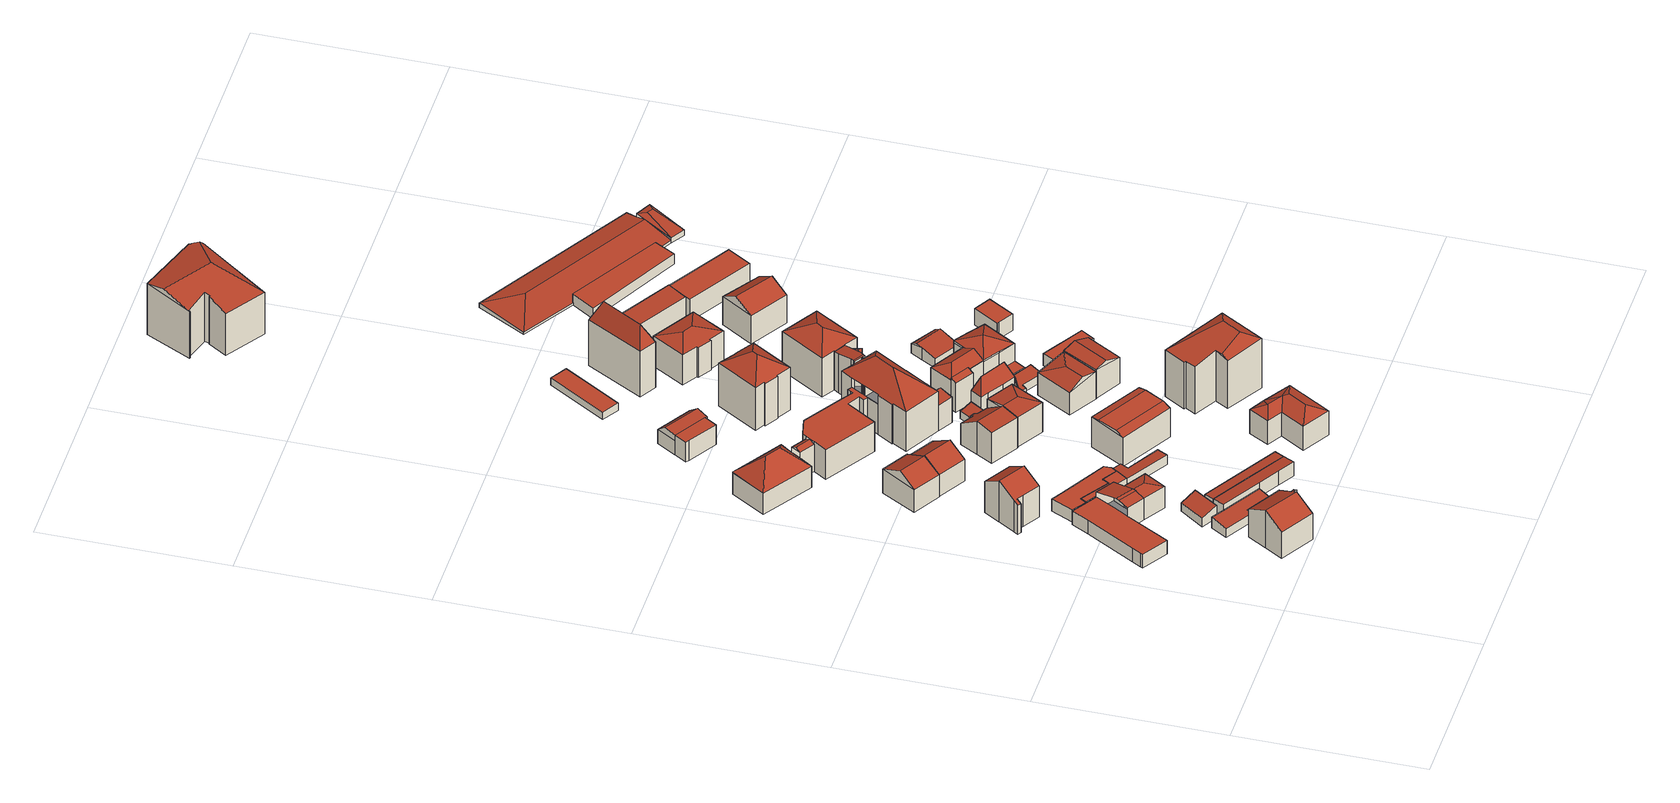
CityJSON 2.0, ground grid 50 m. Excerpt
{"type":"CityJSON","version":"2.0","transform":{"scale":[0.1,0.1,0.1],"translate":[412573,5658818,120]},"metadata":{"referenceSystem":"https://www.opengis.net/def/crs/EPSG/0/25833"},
"CityObjects":{
"building1":{"type":"Building","attributes":{"Dachtyp_tdc":"tdcGableRoof","Gemeindeschluessel":14612000,"Dachneigung":26.39,"QualitaetDacherkennung":61,"Geometrietyp2DReferenz":"3000","measuredHeight":11.55,"function":"31001_9998","roofType":"3100"},"geometry":[{"type":"Solid","lod":"2","boundaries":[[[[0,1,2,3]],[[1,4,5,2]],[[4,6,7,5]],[[6,8,9,7]],[[8,10,11,9]],[[10,12,13,11]],[[12,14,15,13]],[[14,16,17,15]],[[16,18,19,17]],[[18,0,3,19]],[[14,12,10,8]],[[8,6,4,1,0,18,16,14]],[[3,2,5,7,9,11,13,15,17,19]]]],"semantics":{"surfaces":[{"type":"WallSurface"},{"type":"RoofSurface"},{"type":"GroundSurface"}],"values":[[0,0,0,0,0,0,0,0,0,0,1,1,2]]}}]},
"building2":{"type":"Building","attributes":{"Gemeindeschluessel":14612000,"Geometrietyp2DReferenz":"3000","function":"31001_9998","roofType":"9999"},"children":["building2-1","building2-2","building2-3"]},
"building2-1":{"type":"BuildingPart","attributes":{"Dachtyp_tdc":"tdcCutGableRoof","Dachneigung":14.69,"QualitaetDacherkennung":63,"Geometrietyp2DReferenz":"3000","measuredHeight":7.5,"roofType":"9999"},"parents":["building2"],"geometry":[{"type":"MultiSurface","lod":"2","boundaries":[[[20,21,22,23,24]],[[25,26,27,28,29]],[[26,30,31,27]],[[32,21,20,33]],[[34,35,30,26,25,36]],[[33,37,34,36,32]],[[24,23,38,39,28,27,31,40,41]]],"semantics":{"surfaces":[{"type":"WallSurface"},{"type":"RoofSurface"},{"type":"GroundSurface"}],"values":[0,0,0,1,1,1,2]}}]},
"building2-2":{"type":"BuildingPart","attributes":{"Dachtyp_tdc":"tdcHipAndGableRoof","Dachneigung":16.09,"QualitaetDacherkennung":77,"Geometrietyp2DReferenz":"3000","measuredHeight":7.7,"roofType":"5000"},"parents":["building2"],"geometry":[{"type":"MultiSurface","lod":"2","boundaries":[[[30,42,43,31]],[[42,44,45,43]],[[44,20,24,45]],[[44,42,46]],[[42,30,35,47,46]],[[20,44,46,47,37,33]],[[31,43,45,24,41,40]]],"semantics":{"surfaces":[{"type":"WallSurface"},{"type":"RoofSurface"},{"type":"GroundSurface"}],"values":[0,0,0,1,1,1,2]}}]},
"building2-3":{"type":"BuildingPart","attributes":{"Dachtyp_tdc":"tdcPolyFlatRoof","Dachneigung":0,"QualitaetDacherkennung":77,"Geometrietyp2DReferenz":"3000","measuredHeight":4.2,"roofType":"1000"},"parents":["building2"],"geometry":[{"type":"MultiSurface","lod":"2","boundaries":[[[48,49,50,51]],[[49,52,53,50]],[[52,54,55,53]],[[54,56,57,55]],[[56,58,59,57]],[[58,29,28,59]],[[22,60,61,23]],[[60,48,51,61]],[[60,22,62,63,29,58,56,54,52,49,48]],[[51,50,53,55,57,59,28,39,38,23,61]]],"semantics":{"surfaces":[{"type":"WallSurface"},{"type":"RoofSurface"},{"type":"GroundSurface"}],"values":[0,0,0,0,0,0,0,0,1,2]}}]},
"building3":{"type":"Building","attributes":{"Dachtyp_tdc":"tdcPolyFlatRoof","Gemeindeschluessel":14612000,"Dachneigung":9.1,"QualitaetDacherkennung":71,"Geometrietyp2DReferenz":"3000","measuredHeight":3.42,"function":"31001_9998","roofType":"2100"},"geometry":[{"type":"Solid","lod":"2","boundaries":[[[[64,65,66,67]],[[65,68,69,66]],[[68,70,71,69]],[[70,72,73,71]],[[72,74,75,73]],[[74,76,77,75]],[[76,64,67,77]],[[76,74,72,70,68,65,64]],[[67,66,69,71,73,75,77]]]],"semantics":{"surfaces":[{"type":"WallSurface"},{"type":"RoofSurface"},{"type":"GroundSurface"}],"values":[[0,0,0,0,0,0,0,1,2]]}}]},
"building4":{"type":"Building","attributes":{"Dachtyp_tdc":"tdcPolyFlatRoof","Gemeindeschluessel":14612000,"Dachneigung":14.82,"QualitaetDacherkennung":85,"Geometrietyp2DReferenz":"3000","measuredHeight":3.92,"function":"31001_9998","roofType":"2100"},"geometry":[{"type":"Solid","lod":"2","boundaries":[[[[78,79,80,81]],[[79,82,83,80]],[[82,84,85,83]],[[84,78,81,85]],[[84,82,79,78]],[[81,80,83,85]]]],"semantics":{"surfaces":[{"type":"WallSurface"},{"type":"RoofSurface"},{"type":"GroundSurface"}],"values":[[0,0,0,0,1,2]]}}]},
"building5":{"type":"Building","attributes":{"Dachtyp_tdc":"tdcGableRoof","Gemeindeschluessel":14612000,"Dachneigung":30.35,"QualitaetDacherkennung":68,"Geometrietyp2DReferenz":"3000","measuredHeight":12.61,"function":"31001_9998","roofType":"3100"},"geometry":[{"type":"Solid","lod":"2","boundaries":[[[[86,87,88,89]],[[87,90,91,88]],[[90,92,93,91]],[[92,94,95,93]],[[94,96,97,95]],[[96,98,99,97]],[[98,100,101,99]],[[100,102,103,101]],[[102,104,105,103]],[[104,86,89,105]],[[100,98,96,94]],[[94,92,90,87,86,104,102,100]],[[89,88,91,93,95,97,99,101,103,105]]]],"semantics":{"surfaces":[{"type":"WallSurface"},{"type":"RoofSurface"},{"type":"GroundSurface"}],"values":[[0,0,0,0,0,0,0,0,0,0,1,1,2]]}}]},
"building6":{"type":"Building","attributes":{"Dachtyp_tdc":"tdcPolyFlatRoof","Gemeindeschluessel":14612000,"Dachneigung":0,"QualitaetDacherkennung":65,"Geometrietyp2DReferenz":"3000","measuredHeight":3.58,"function":"31001_9998","roofType":"1000"},"geometry":[{"type":"Solid","lod":"2","boundaries":[[[[106,107,108,109]],[[107,110,111,108]],[[110,112,113,111]],[[112,114,115,113]],[[114,116,117,115]],[[116,118,119,117]],[[118,106,109,119]],[[118,116,114,112,110,107,106]],[[109,108,111,113,115,117,119]]]],"semantics":{"surfaces":[{"type":"WallSurface"},{"type":"RoofSurface"},{"type":"GroundSurface"}],"values":[[0,0,0,0,0,0,0,1,2]]}}]},
"building7":{"type":"Building","attributes":{"Dachtyp_tdc":"tdcPolyFlatRoof","Gemeindeschluessel":14612000,"Dachneigung":0,"QualitaetDacherkennung":84,"Geometrietyp2DReferenz":"3000","measuredHeight":3.58,"function":"31001_9998","roofType":"1000"},"geometry":[{"type":"Solid","lod":"2","boundaries":[[[[120,121,122,123]],[[121,124,125,122]],[[124,126,127,125]],[[126,128,129,127]],[[128,130,131,129]],[[130,132,133,131]],[[132,134,135,133]],[[134,136,137,135]],[[136,138,139,137]],[[138,140,141,139]],[[140,120,123,141]],[[140,138,136,134,132,130,128,126,124,121,120]],[[123,122,125,127,129,131,133,135,137,139,141]]]],"semantics":{"surfaces":[{"type":"WallSurface"},{"type":"RoofSurface"},{"type":"GroundSurface"}],"values":[[0,0,0,0,0,0,0,0,0,0,0,1,2]]}}]},
"building8":{"type":"Building","attributes":{"Dachtyp_tdc":"tdcPolyFlatRoof","Gemeindeschluessel":14612000,"Dachneigung":5.44,"QualitaetDacherkennung":74,"Geometrietyp2DReferenz":"3000","measuredHeight":4.39,"function":"31001_9998","roofType":"2100"},"geometry":[{"type":"Solid","lod":"2","boundaries":[[[[142,143,144,145]],[[143,146,147,144]],[[146,148,149,147]],[[148,150,151,149]],[[150,152,153,151]],[[152,154,155,153]],[[154,142,145,155]],[[154,152,150,148,146,143,142]],[[145,144,147,149,151,153,155]]]],"semantics":{"surfaces":[{"type":"WallSurface"},{"type":"RoofSurface"},{"type":"GroundSurface"}],"values":[[0,0,0,0,0,0,0,1,2]]}}]},
"building9":{"type":"Building","attributes":{"Dachtyp_tdc":"tdcGableRoof","Gemeindeschluessel":14612000,"Dachneigung":25.14,"QualitaetDacherkennung":46,"Geometrietyp2DReferenz":"3000","measuredHeight":10.03,"function":"31001_9998","roofType":"3100"},"geometry":[{"type":"Solid","lod":"2","boundaries":[[[[156,157,158,159]],[[157,160,161,158]],[[160,162,163,161]],[[162,156,159,163]],[[160,157,164]],[[156,162,165]],[[157,156,165,164]],[[162,160,164,165]],[[159,158,161,163]]]],"semantics":{"surfaces":[{"type":"WallSurface"},{"type":"RoofSurface"},{"type":"GroundSurface"}],"values":[[0,0,0,0,0,0,1,1,2]]}}]},
"building10":{"type":"Building","attributes":{"Dachtyp_tdc":"tdcPolyFlatRoof","Gemeindeschluessel":14612000,"Dachneigung":4.38,"QualitaetDacherkennung":76,"Geometrietyp2DReferenz":"3000","measuredHeight":3.5,"function":"31001_9998","roofType":"2100"},"geometry":[{"type":"Solid","lod":"2","boundaries":[[[[148,146,166,167]],[[146,168,169,166]],[[168,170,171,169]],[[170,172,173,171]],[[172,150,174,173]],[[150,148,167,174]],[[150,172,170,168,146,148]],[[167,166,169,171,173,174]]]],"semantics":{"surfaces":[{"type":"WallSurface"},{"type":"RoofSurface"},{"type":"GroundSurface"}],"values":[[0,0,0,0,0,0,1,2]]}}]},
"building11":{"type":"Building","attributes":{"Dachtyp_tdc":"tdcGableRoof","Gemeindeschluessel":14612000,"Dachneigung":32.09,"QualitaetDacherkennung":65,"Geometrietyp2DReferenz":"3000","measuredHeight":9.92,"function":"31001_9998","roofType":"3100"},"geometry":[{"type":"Solid","lod":"2","boundaries":[[[[175,160,176,177]],[[160,178,179,176]],[[178,180,181,179]],[[180,175,177,181]],[[178,160,182]],[[175,180,183]],[[160,175,183,182]],[[180,178,182,183]],[[177,176,179,181]]]],"semantics":{"surfaces":[{"type":"WallSurface"},{"type":"RoofSurface"},{"type":"GroundSurface"}],"values":[[0,0,0,0,0,0,1,1,2]]}}]},
"building12":{"type":"Building","attributes":{"Dachtyp_tdc":"tdcPolyFlatRoof","Gemeindeschluessel":14612000,"Dachneigung":4.27,"QualitaetDacherkennung":77,"Geometrietyp2DReferenz":"3000","measuredHeight":2.97,"function":"31001_9998","roofType":"2100"},"geometry":[{"type":"Solid","lod":"2","boundaries":[[[[184,185,186,187]],[[185,188,189,186]],[[188,190,191,189]],[[190,192,193,191]],[[190,188,185,184,194,195,192]],[[193,196,197,187,186,189,191]],[[192,195,196,193]],[[195,194,197,196]],[[194,184,187,197]]]],"semantics":{"surfaces":[{"type":"WallSurface"},{"type":"RoofSurface"},{"type":"GroundSurface"}],"values":[[0,0,0,0,1,2,0,0,0]]}}]},
"building13":{"type":"Building","attributes":{"Dachtyp_tdc":"tdcGableRoof","Gemeindeschluessel":14612000,"Dachneigung":33.34,"QualitaetDacherkennung":63,"Geometrietyp2DReferenz":"3000","measuredHeight":10.2,"function":"31001_9998","roofType":"3100"},"geometry":[{"type":"Solid","lod":"2","boundaries":[[[[198,199,200,201]],[[199,202,203,200]],[[202,204,205,203]],[[204,206,207,205]],[[206,208,209,207]],[[208,210,211,209]],[[210,212,213,211]],[[212,214,215,213]],[[214,216,217,215]],[[216,198,201,217]],[[212,210,208,206]],[[206,204,202,199,198,216,214,212]],[[201,200,203,205,207,209,211,213,215,217]]]],"semantics":{"surfaces":[{"type":"WallSurface"},{"type":"RoofSurface"},{"type":"GroundSurface"}],"values":[[0,0,0,0,0,0,0,0,0,0,1,1,2]]}}]},
"building14":{"type":"Building","attributes":{"Dachtyp_tdc":"tdcCutGableRoof","Gemeindeschluessel":14612000,"Dachneigung":0.42,"QualitaetDacherkennung":47,"Geometrietyp2DReferenz":"3000","measuredHeight":9.81,"function":"31001_9998","roofType":"9999"},"geometry":[{"type":"Solid","lod":"2","boundaries":[[[[218,219,220,221]],[[219,222,223,220]],[[222,224,225,223]],[[218,224,226,227]],[[219,218,227,228]],[[222,219,228,229]],[[224,222,229,226]],[[228,227,226,229]],[[225,221,220,223]],[[224,218,221,225]]]],"semantics":{"surfaces":[{"type":"WallSurface"},{"type":"RoofSurface"},{"type":"GroundSurface"}],"values":[[0,0,0,1,0,1,0,1,2,0]]}}]},
"building15":{"type":"Building","attributes":{"Gemeindeschluessel":14612000,"Geometrietyp2DReferenz":"3000","function":"31001_9998","roofType":"9999"},"children":["building15-1","building15-2","building15-3","building15-4","building15-5","building15-6","building15-7","building15-8"]},
"building15-1":{"type":"BuildingPart","attributes":{"Dachtyp_tdc":"tdcFreeFormRoof","Dachneigung":24.72,"QualitaetDacherkennung":38,"Geometrietyp2DReferenz":"3000","measuredHeight":9.05,"roofType":"5000"},"parents":["building15"],"geometry":[{"type":"MultiSurface","lod":"2","boundaries":[[[230,231,232,233,234]],[[235,236,237,238,239]],[[240,236,235,241]],[[231,230,240,241]],[[231,241,235]],[[233,238,237,234]]],"semantics":{"surfaces":[{"type":"WallSurface"},{"type":"RoofSurface"},{"type":"GroundSurface"}],"values":[0,0,1,1,0,2]}}]},
"building15-2":{"type":"BuildingPart","attributes":{"Dachtyp_tdc":"tdcHipRoof","Dachneigung":44.74,"QualitaetDacherkennung":68,"Geometrietyp2DReferenz":"3000","measuredHeight":11.86,"roofType":"3200"},"parents":["building15"],"geometry":[{"type":"MultiSurface","lod":"2","boundaries":[[[242,243,244,245]],[[243,246,247,244]],[[246,239,238,247]],[[232,248,249,233]],[[248,242,245,249]],[[250,242,251]],[[248,232,252,253,254]],[[242,248,254,251]],[[253,250,251,254]],[[243,250,253,246]],[[246,253,252,239]],[[239,252,232]],[[242,250,243]],[[245,244,247,238,233,249]]],"semantics":{"surfaces":[{"type":"WallSurface"},{"type":"RoofSurface"},{"type":"GroundSurface"}],"values":[0,0,0,0,0,1,1,1,1,0,0,0,0,2]}}]},
"building15-3":{"type":"BuildingPart","attributes":{"Dachtyp_tdc":"tdcFreeFormRoof","Dachneigung":26.35,"QualitaetDacherkennung":30,"Geometrietyp2DReferenz":"3000","measuredHeight":12.22,"roofType":"5000"},"parents":["building15"],"geometry":[{"type":"MultiSurface","lod":"2","boundaries":[[[255,256,257,258]],[[256,259,260,257]],[[259,256,261]],[[256,255,262,255,261]],[[255,259,261]],[[257,260,258,263,258]]],"semantics":{"surfaces":[{"type":"WallSurface"},{"type":"RoofSurface"},{"type":"GroundSurface"}],"values":[0,0,1,1,1,2]}}]},
"building15-4":{"type":"BuildingPart","attributes":{"Dachtyp_tdc":"tdcHipRoof","Dachneigung":40.41,"QualitaetDacherkennung":41,"Geometrietyp2DReferenz":"3000","measuredHeight":17.09,"roofType":"3200"},"parents":["building15"],"geometry":[{"type":"MultiSurface","lod":"2","boundaries":[[[264,265,266,267,268]],[[265,269,270,266]],[[271,272,273,274]],[[272,275,276,273]],[[275,277,278,276]],[[277,279,280,278]],[[279,281,282,283,280]],[[284,285,286,287,288]],[[285,289,290,286]],[[289,291,292,290]],[[291,293,294,295,292]],[[285,284,296]],[[275,272,271,269,265,297]],[[284,281,279,277,275,297,296]],[[265,264,298,299,293,291,289,285,296,297]],[[295,300,301,267,266,270,274,273,276,278,280,283,287,286,290,292]]],"semantics":{"surfaces":[{"type":"WallSurface"},{"type":"RoofSurface"},{"type":"GroundSurface"}],"values":[0,0,0,0,0,0,0,0,0,0,0,1,1,1,1,2]}}]},
"building15-5":{"type":"BuildingPart","attributes":{"Dachtyp_tdc":"tdcGableRoof","Dachneigung":10.96,"QualitaetDacherkennung":9,"Geometrietyp2DReferenz":"3000","measuredHeight":13.14,"roofType":"3100"},"parents":["building15"],"geometry":[{"type":"MultiSurface","lod":"2","boundaries":[[[302,303,304,305]],[[303,306,307,304]],[[306,308,309,307]],[[310,262,263]],[[311,260,259]],[[311,312,313,260]],[[312,314,271,274,313]],[[315,302,305,270,269]],[[312,311,310,308,306,303,302]],[[302,315,314,312]],[[305,304,307,309,263,258,260,313,274,270]]],"semantics":{"surfaces":[{"type":"WallSurface"},{"type":"RoofSurface"},{"type":"GroundSurface"}],"values":[0,0,0,0,0,0,0,0,1,1,2]}}]},
"building15-6":{"type":"BuildingPart","attributes":{"Dachtyp_tdc":"tdcPolyFlatRoof","Dachneigung":0,"QualitaetDacherkennung":50,"Geometrietyp2DReferenz":"3000","measuredHeight":9.19,"roofType":"1000"},"parents":["building15"],"geometry":[{"type":"MultiSurface","lod":"2","boundaries":[[[316,317,318,319]],[[317,320,321,318]],[[320,322,234,321]],[[322,230,234]],[[323,237,236]],[[323,324,325,237]],[[324,326,327,325]],[[326,328,329,327]],[[328,330,331,329]],[[330,332,333,331]],[[332,334,335,333]],[[334,336,337,335]],[[336,268,267,337]],[[294,338,339,295]],[[338,340,341,339]],[[340,342,343,341]],[[342,316,319,343]],[[342,340,338,294,344,345,268,336,334,332,330,328,326,324,323,322,320,317,316]],[[319,318,321,234,237,325,327,329,331,333,335,337,267,301,300,295,339,341,343]]],"semantics":{"surfaces":[{"type":"WallSurface"},{"type":"RoofSurface"},{"type":"GroundSurface"}],"values":[0,0,0,0,0,0,0,0,0,0,0,0,0,0,0,0,0,1,2]}}]},
"building15-7":{"type":"BuildingPart","attributes":{"Dachtyp_tdc":"tdcHipRoof","Dachneigung":27.37,"QualitaetDacherkennung":69,"Geometrietyp2DReferenz":"3000","measuredHeight":15.01,"roofType":"3200"},"parents":["building15"],"geometry":[{"type":"MultiSurface","lod":"2","boundaries":[[[346,347,348,349]],[[347,350,263,348]],[[350,310,263]],[[351,352,353,309,308]],[[352,354,355,353]],[[354,356,357,355]],[[356,346,349,357]],[[346,356,358]],[[354,352,351,350,347,359]],[[356,354,359,358]],[[347,346,358,359]],[[349,348,263,309,353,355,357]]],"semantics":{"surfaces":[{"type":"WallSurface"},{"type":"RoofSurface"},{"type":"GroundSurface"}],"values":[0,0,0,0,0,0,0,1,1,1,1,2]}}]},
"building15-8":{"type":"BuildingPart","attributes":{"Dachtyp_tdc":"tdcGableRoof","Dachneigung":10.25,"QualitaetDacherkennung":29,"Geometrietyp2DReferenz":"3000","measuredHeight":8.48,"roofType":"3100"},"parents":["building15"],"geometry":[{"type":"MultiSurface","lod":"2","boundaries":[[[282,360,361,283]],[[360,362,363,361]],[[362,288,287,363]],[[362,360,364]],[[360,282,365,364]],[[288,362,364,365]],[[283,361,363,287]]],"semantics":{"surfaces":[{"type":"WallSurface"},{"type":"RoofSurface"},{"type":"GroundSurface"}],"values":[0,0,0,0,1,1,2]}}]},
"building16":{"type":"Building","attributes":{"Gemeindeschluessel":14612000,"Geometrietyp2DReferenz":"3000","function":"31001_9998","roofType":"9999"},"children":["building16-1","building16-2"]},
"building16-1":{"type":"BuildingPart","attributes":{"Dachtyp_tdc":"tdcPolyFlatRoof","Dachneigung":0,"QualitaetDacherkennung":69,"Geometrietyp2DReferenz":"3000","measuredHeight":6.1,"roofType":"1000"},"parents":["building16"],"geometry":[{"type":"MultiSurface","lod":"2","boundaries":[[[366,367,368,369,370,371]],[[367,372,373,368]],[[372,374,375,373]],[[374,376,377,378,379,375]],[[374,372,367,366,376]],[[379,369,368,373,375]]],"semantics":{"surfaces":[{"type":"WallSurface"},{"type":"RoofSurface"},{"type":"GroundSurface"}],"values":[0,0,0,0,1,2]}}]},
"building16-2":{"type":"BuildingPart","attributes":{"Dachtyp_tdc":"tdcGableRoof","Dachneigung":40.52,"QualitaetDacherkennung":64,"Geometrietyp2DReferenz":"3000","measuredHeight":6.69,"roofType":"3100"},"parents":["building16"],"geometry":[{"type":"MultiSurface","lod":"2","boundaries":[[[380,381,382,383]],[[381,370,369,382]],[[378,384,385,379]],[[384,380,383,385]],[[384,386,387,380]],[[371,388,387,386,377]],[[378,377,386,384]],[[381,388,371,370]],[[380,387,388,381]],[[383,382,369,379,385]]],"semantics":{"surfaces":[{"type":"WallSurface"},{"type":"RoofSurface"},{"type":"GroundSurface"}],"values":[0,0,0,0,1,1,0,0,0,2]}}]},
"building17":{"type":"Building","attributes":{"Dachtyp_tdc":"tdcFreeFormRoof","Gemeindeschluessel":14612000,"Dachneigung":26.94,"QualitaetDacherkennung":34,"Geometrietyp2DReferenz":"3000","measuredHeight":9.62,"function":"31001_9998","roofType":"5000"},"geometry":[{"type":"Solid","lod":"2","boundaries":[[[[389,390,391,392]],[[390,393,394,391]],[[393,395,396,394]],[[395,397,398,396]],[[397,399,400,398]],[[399,401,402,400]],[[401,389,392,402]],[[401,403,404]],[[399,403,401]],[[399,405,403]],[[405,399,397]],[[405,397,395]],[[403,405,395,393]],[[406,404,403,393,390]],[[406,390,389]],[[404,406,389,401]],[[392,391,394,396,398,400,402]]]],"semantics":{"surfaces":[{"type":"WallSurface"},{"type":"RoofSurface"},{"type":"GroundSurface"}],"values":[[0,0,0,0,0,0,0,1,1,1,1,1,1,1,1,1,2]]}}]},
"building18":{"type":"Building","attributes":{"Dachtyp_tdc":"tdcHipAndGableRoof","Gemeindeschluessel":14612000,"Dachneigung":10.41,"QualitaetDacherkennung":66,"Geometrietyp2DReferenz":"3000","measuredHeight":10.04,"function":"31001_9998","roofType":"5000"},"geometry":[{"type":"Solid","lod":"2","boundaries":[[[[407,408,409,410]],[[408,411,412,409]],[[411,208,413,412]],[[208,407,410,413]],[[411,408,414]],[[407,208,415]],[[408,407,415,414]],[[208,411,414,415]],[[410,409,412,413]]]],"semantics":{"surfaces":[{"type":"WallSurface"},{"type":"RoofSurface"},{"type":"GroundSurface"}],"values":[[0,0,0,0,1,0,1,1,2]]}}]},
"building19":{"type":"Building","attributes":{"Dachtyp_tdc":"tdcPolyFlatRoof","Gemeindeschluessel":14612000,"Dachneigung":13.96,"QualitaetDacherkennung":54,"Geometrietyp2DReferenz":"3000","measuredHeight":3.16,"function":"31001_9998","roofType":"2100"},"geometry":[{"type":"Solid","lod":"2","boundaries":[[[[416,417,418,419]],[[417,420,421,418]],[[420,422,423,421]],[[422,424,425,423]],[[424,426,427,425]],[[426,428,429,427]],[[428,416,419,429]],[[428,426,424,422,420,417,416]],[[419,418,421,423,425,427,429]]]],"semantics":{"surfaces":[{"type":"WallSurface"},{"type":"RoofSurface"},{"type":"GroundSurface"}],"values":[[0,0,0,0,0,0,0,1,2]]}}]},
"building20":{"type":"Building","attributes":{"Dachtyp_tdc":"tdcFreeFormRoof","Gemeindeschluessel":14612000,"Dachneigung":67.82,"QualitaetDacherkennung":4,"Geometrietyp2DReferenz":"3000","measuredHeight":10.79,"function":"31001_9998","roofType":"5000"},"geometry":[{"type":"Solid","lod":"2","boundaries":[[[[430,431,432,433]],[[431,434,435,432]],[[434,436,437,435]],[[436,438,439,437]],[[438,440,441,439]],[[440,442,443,441]],[[442,444,445,443]],[[444,446,447,445]],[[446,448,449,447]],[[448,430,433,449]],[[444,442,450]],[[442,440,438,451,450]],[[438,436,451]],[[436,434,431,430,448,446,444,450,451]],[[433,432,435,437,439,441,443,445,447,449]]]],"semantics":{"surfaces":[{"type":"WallSurface"},{"type":"RoofSurface"},{"type":"GroundSurface"}],"values":[[0,0,0,0,0,0,0,0,0,0,1,1,1,1,2]]}}]},
"building21":{"type":"Building","attributes":{"Dachtyp_tdc":"tdcHipRoof","Gemeindeschluessel":14612000,"Dachneigung":34.35,"QualitaetDacherkennung":46,"Geometrietyp2DReferenz":"3000","measuredHeight":16.98,"function":"31001_9998","roofType":"3200"},"geometry":[{"type":"Solid","lod":"2","boundaries":[[[[452,453,454,455]],[[453,456,457,454]],[[456,458,459,457]],[[458,460,461,459]],[[460,462,463,461]],[[462,464,465,463]],[[464,466,467,465]],[[466,468,469,467]],[[468,470,471,469]],[[470,472,473,471]],[[472,452,455,473]],[[458,456,453,452,472,474]],[[470,468,466,464,462,460,475]],[[472,470,475,474]],[[460,458,474,475]],[[455,454,457,459,461,463,465,467,469,471,473]]]],"semantics":{"surfaces":[{"type":"WallSurface"},{"type":"RoofSurface"},{"type":"GroundSurface"}],"values":[[0,0,0,0,0,0,0,0,0,0,0,1,1,1,1,2]]}}]},
"building22":{"type":"Building","attributes":{"Dachtyp_tdc":"tdcPolyFlatRoof","Gemeindeschluessel":14612000,"Dachneigung":7.02,"QualitaetDacherkennung":60,"Geometrietyp2DReferenz":"3000","measuredHeight":2.45,"function":"31001_9998","roofType":"2100"},"geometry":[{"type":"Solid","lod":"2","boundaries":[[[[476,477,478,479]],[[477,480,481,478]],[[480,482,483,481]],[[482,484,485,483]],[[484,476,479,485]],[[484,482,480,477,476]],[[479,478,481,483,485]]]],"semantics":{"surfaces":[{"type":"WallSurface"},{"type":"RoofSurface"},{"type":"GroundSurface"}],"values":[[0,0,0,0,0,1,2]]}}]},
"building23":{"type":"Building","attributes":{"Dachtyp_tdc":"tdcHipAndGableRoof","Gemeindeschluessel":14612000,"Dachneigung":29.93,"QualitaetDacherkennung":40,"Geometrietyp2DReferenz":"3000","measuredHeight":9.47,"function":"31001_9998","roofType":"5000"},"geometry":[{"type":"Solid","lod":"2","boundaries":[[[[486,487,488,489]],[[487,490,491,488]],[[490,492,493,491]],[[492,486,489,493]],[[490,487,494]],[[486,492,495]],[[487,486,495,494]],[[492,490,494,495]],[[489,488,491,493]]]],"semantics":{"surfaces":[{"type":"WallSurface"},{"type":"RoofSurface"},{"type":"GroundSurface"}],"values":[[0,0,0,0,1,0,1,1,2]]}}]},
"building24":{"type":"Building","attributes":{"Dachtyp_tdc":"tdcFreeFormRoof","Gemeindeschluessel":14612000,"Dachneigung":10.01,"QualitaetDacherkennung":28,"Geometrietyp2DReferenz":"3000","measuredHeight":17.14,"function":"31001_9998","roofType":"5000"},"geometry":[{"type":"Solid","lod":"2","boundaries":[[[[496,497,498,499]],[[497,500,501,498]],[[500,502,503,501]],[[502,504,505,503]],[[504,506,507,505]],[[506,508,509,507]],[[508,510,511,509]],[[510,496,499,511]],[[496,512,513,497]],[[510,514,515]],[[496,510,515,512]],[[500,513,512,515,514,508,506,504,502]],[[500,497,513]],[[510,508,514]],[[499,498,501,503,505,507,509,511]]]],"semantics":{"surfaces":[{"type":"WallSurface"},{"type":"RoofSurface"},{"type":"GroundSurface"}],"values":[[0,0,0,0,0,0,0,0,1,1,1,1,0,0,2]]}}]},
"building25":{"type":"Building","attributes":{"Dachtyp_tdc":"tdcPolyFlatRoof","Gemeindeschluessel":14612000,"Dachneigung":0,"QualitaetDacherkennung":71,"Geometrietyp2DReferenz":"3000","measuredHeight":2.23,"function":"31001_2463","roofType":"1000"},"geometry":[{"type":"Solid","lod":"2","boundaries":[[[[516,517,518,519]],[[517,520,521,518]],[[520,522,523,521]],[[522,516,519,523]],[[522,520,517,516]],[[519,518,521,523]]]],"semantics":{"surfaces":[{"type":"WallSurface"},{"type":"RoofSurface"},{"type":"GroundSurface"}],"values":[[0,0,0,0,1,2]]}}]},
"building26":{"type":"Building","attributes":{"Dachtyp_tdc":"tdcPolyFlatRoof","Gemeindeschluessel":14612000,"Dachneigung":8.72,"QualitaetDacherkennung":70,"Geometrietyp2DReferenz":"3000","measuredHeight":3.09,"function":"31001_9998","roofType":"2100"},"geometry":[{"type":"Solid","lod":"2","boundaries":[[[[524,525,526,527]],[[525,528,529,526]],[[528,530,531,529]],[[530,532,533,531]],[[532,534,535,533]],[[534,536,537,535]],[[536,538,539,537]],[[538,540,541,539]],[[540,524,527,541]],[[540,538,536,534,532,530,528,525,524]],[[527,526,529,531,533,535,537,539,541]]]],"semantics":{"surfaces":[{"type":"WallSurface"},{"type":"RoofSurface"},{"type":"GroundSurface"}],"values":[[0,0,0,0,0,0,0,0,0,1,2]]}}]},
"building27":{"type":"Building","attributes":{"Dachtyp_tdc":"tdcGableRoof","Gemeindeschluessel":14612000,"Dachneigung":19.16,"QualitaetDacherkennung":63,"Geometrietyp2DReferenz":"3000","measuredHeight":9.75,"function":"31001_9998","roofType":"3100"},"geometry":[{"type":"Solid","lod":"2","boundaries":[[[[542,543,544,545]],[[543,546,547,544]],[[546,548,549,547]],[[548,542,545,549]],[[546,543,550]],[[542,548,551]],[[543,542,551,550]],[[548,546,550,551]],[[545,544,547,549]]]],"semantics":{"surfaces":[{"type":"WallSurface"},{"type":"RoofSurface"},{"type":"GroundSurface"}],"values":[[0,0,0,0,0,0,1,1,2]]}}]},
"building28":{"type":"Building","attributes":{"Gemeindeschluessel":14612000,"Geometrietyp2DReferenz":"3000","function":"31001_9998","roofType":"9999"},"children":["building28-1","building28-2","building28-3"]},
"building28-1":{"type":"BuildingPart","attributes":{"Dachtyp_tdc":"tdcPolyFlatRoof","Dachneigung":25.34,"QualitaetDacherkennung":23,"Geometrietyp2DReferenz":"3000","measuredHeight":9.73,"roofType":"2100"},"parents":["building28"],"geometry":[{"type":"MultiSurface","lod":"2","boundaries":[[[552,553,554,555,556,557]],[[553,558,559,554]],[[558,560,561,562,563,559]],[[560,558,553,552]],[[555,554,559,563]]],"semantics":{"surfaces":[{"type":"WallSurface"},{"type":"RoofSurface"},{"type":"GroundSurface"}],"values":[0,0,0,1,2]}}]},
"building28-2":{"type":"BuildingPart","attributes":{"Dachtyp_tdc":"tdcTentRoof","Dachneigung":25.67,"QualitaetDacherkennung":54,"Geometrietyp2DReferenz":"3000","measuredHeight":11.32,"roofType":"3500"},"parents":["building28"],"geometry":[{"type":"MultiSurface","lod":"2","boundaries":[[[564,565,566,567]],[[565,568,569,566]],[[570,571,572,573]],[[571,574,575,572]],[[574,576,577,575]],[[576,578,579,577]],[[578,564,567,579]],[[564,578,580]],[[581,582,564,580]],[[583,584,585,581,580,586]],[[587,588,586,580,578]],[[574,588,587,576]],[[576,587,578]],[[570,589,583,586,571]],[[571,586,588,574]],[[565,582,581,590,591,568]],[[564,582,565]],[[567,566,569,573,572,575,577,579]]],"semantics":{"surfaces":[{"type":"WallSurface"},{"type":"RoofSurface"},{"type":"GroundSurface"}],"values":[0,0,0,0,0,0,0,1,1,1,1,0,0,0,0,0,0,2]}}]},
"building28-3":{"type":"BuildingPart","attributes":{"Dachtyp_tdc":"tdcHipAndGableRoof","Dachneigung":25.37,"QualitaetDacherkennung":63,"Geometrietyp2DReferenz":"3000","measuredHeight":10.67,"roofType":"5000"},"parents":["building28"],"geometry":[{"type":"MultiSurface","lod":"2","boundaries":[[[562,592,593,563]],[[592,589,570,573,593]],[[591,556,555,569,568]],[[592,561,594]],[[557,590,585,595,594,561]],[[589,592,594,595,584]],[[591,590,557,556]],[[562,561,592]],[[563,593,573,569,555]]],"semantics":{"surfaces":[{"type":"WallSurface"},{"type":"RoofSurface"},{"type":"GroundSurface"}],"values":[0,0,0,1,1,1,0,0,2]}}]},
"building29":{"type":"Building","attributes":{"Dachtyp_tdc":"tdcPolyFlatRoof","Gemeindeschluessel":14612000,"Dachneigung":0,"QualitaetDacherkennung":54,"Geometrietyp2DReferenz":"3000","measuredHeight":2.86,"function":"31001_9998","roofType":"1000"},"geometry":[{"type":"Solid","lod":"2","boundaries":[[[[596,597,598,599]],[[597,600,601,598]],[[600,602,603,601]],[[602,604,605,603]],[[604,596,599,605]],[[604,602,600,597,596]],[[599,598,601,603,605]]]],"semantics":{"surfaces":[{"type":"WallSurface"},{"type":"RoofSurface"},{"type":"GroundSurface"}],"values":[[0,0,0,0,0,1,2]]}}]},
"building30":{"type":"Building","attributes":{"Dachtyp_tdc":"tdcFreeFormRoof","Gemeindeschluessel":14612000,"Dachneigung":65.32,"QualitaetDacherkennung":3,"Geometrietyp2DReferenz":"3000","measuredHeight":19.78,"function":"31001_2463","roofType":"5000"},"geometry":[{"type":"Solid","lod":"2","boundaries":[[[[606,607,608,609]],[[607,610,611,608]],[[610,612,613,611]],[[612,606,609,613]],[[614,615,612,610]],[[614,610,607]],[[615,614,607,606]],[[615,606,612]],[[609,608,611,613]]]],"semantics":{"surfaces":[{"type":"WallSurface"},{"type":"RoofSurface"},{"type":"GroundSurface"}],"values":[[0,0,0,0,1,1,1,1,2]]}}]},
"building31":{"type":"Building","attributes":{"Dachtyp_tdc":"tdcPolyFlatRoof","Gemeindeschluessel":14612000,"Dachneigung":12.13,"QualitaetDacherkennung":32,"Geometrietyp2DReferenz":"3000","measuredHeight":2.75,"function":"31001_9998","roofType":"2100"},"geometry":[{"type":"Solid","lod":"2","boundaries":[[[[616,617,618,619]],[[617,620,621,618]],[[620,622,623,621]],[[622,624,625,623]],[[624,626,627,625]],[[626,616,619,627]],[[626,624,622,620,617,616]],[[619,618,621,623,625,627]]]],"semantics":{"surfaces":[{"type":"WallSurface"},{"type":"RoofSurface"},{"type":"GroundSurface"}],"values":[[0,0,0,0,0,0,1,2]]}}]},
"building32":{"type":"Building","attributes":{"Dachtyp_tdc":"tdcPolyFlatRoof","Gemeindeschluessel":14612000,"Dachneigung":0,"QualitaetDacherkennung":77,"Geometrietyp2DReferenz":"3000","measuredHeight":3.67,"function":"31001_9998","roofType":"1000"},"geometry":[{"type":"Solid","lod":"2","boundaries":[[[[628,629,630,631]],[[629,632,633,630]],[[632,634,635,633]],[[634,636,637,635]],[[636,628,631,637]],[[636,634,632,629,628]],[[631,630,633,635,637]]]],"semantics":{"surfaces":[{"type":"WallSurface"},{"type":"RoofSurface"},{"type":"GroundSurface"}],"values":[[0,0,0,0,0,1,2]]}}]},
"building33":{"type":"Building","attributes":{"Dachtyp_tdc":"tdcHipRoof","Gemeindeschluessel":14612000,"Dachneigung":15.81,"QualitaetDacherkennung":63,"Geometrietyp2DReferenz":"3000","measuredHeight":10.78,"function":"31001_9998","roofType":"3200"},"geometry":[{"type":"Solid","lod":"2","boundaries":[[[[638,639,640,641]],[[639,642,643,640]],[[642,644,645,643]],[[644,646,647,645]],[[646,648,649,647]],[[648,650,651,649]],[[650,652,653,651]],[[652,638,641,653]],[[648,646,654]],[[644,642,655]],[[646,644,655,654]],[[642,639,638,652,650,648,654,655]],[[641,640,643,645,647,649,651,653]]]],"semantics":{"surfaces":[{"type":"WallSurface"},{"type":"RoofSurface"},{"type":"GroundSurface"}],"values":[[0,0,0,0,0,0,0,0,1,1,1,1,2]]}}]},
"building34":{"type":"Building","attributes":{"Dachtyp_tdc":"tdcFreeFormRoof","Gemeindeschluessel":14612000,"Dachneigung":10.76,"QualitaetDacherkennung":52,"Geometrietyp2DReferenz":"3000","measuredHeight":4.08,"function":"31001_9998","roofType":"5000"},"geometry":[{"type":"Solid","lod":"2","boundaries":[[[[656,657,658,659]],[[657,660,661,658]],[[660,662,663,661]],[[662,664,665,663]],[[664,666,667,665]],[[666,656,659,667]],[[668,664,662,669]],[[656,666,668,669,660,657]],[[662,660,669]],[[666,664,668]],[[659,658,661,663,665,667]]]],"semantics":{"surfaces":[{"type":"WallSurface"},{"type":"RoofSurface"},{"type":"GroundSurface"}],"values":[[0,0,0,0,0,0,1,1,0,0,2]]}}]},
"building35":{"type":"Building","attributes":{"Dachtyp_tdc":"tdcPolyFlatRoof","Gemeindeschluessel":14612000,"Dachneigung":0,"QualitaetDacherkennung":76,"Geometrietyp2DReferenz":"3000","measuredHeight":5.03,"function":"31001_9998","roofType":"1000"},"geometry":[{"type":"Solid","lod":"2","boundaries":[[[[670,671,672,673]],[[671,674,675,672]],[[674,676,677,675]],[[676,678,679,677]],[[678,680,681,679]],[[680,670,673,681]],[[680,678,676,674,671,670]],[[673,672,675,677,679,681]]]],"semantics":{"surfaces":[{"type":"WallSurface"},{"type":"RoofSurface"},{"type":"GroundSurface"}],"values":[[0,0,0,0,0,0,1,2]]}}]},
"building36":{"type":"Building","attributes":{"Dachtyp_tdc":"tdcPolyFlatRoof","Gemeindeschluessel":14612000,"Dachneigung":4.32,"QualitaetDacherkennung":83,"Geometrietyp2DReferenz":"3000","measuredHeight":7.27,"function":"31001_9998","roofType":"2100"},"geometry":[{"type":"Solid","lod":"2","boundaries":[[[[682,683,684,685]],[[683,686,687,684]],[[686,688,689,687]],[[688,682,685,689]],[[688,686,683,682]],[[685,684,687,689]]]],"semantics":{"surfaces":[{"type":"WallSurface"},{"type":"RoofSurface"},{"type":"GroundSurface"}],"values":[[0,0,0,0,1,2]]}}]},
"building37":{"type":"Building","attributes":{"Dachtyp_tdc":"tdcFreeFormRoof","Gemeindeschluessel":14612000,"Dachneigung":17.66,"QualitaetDacherkennung":20,"Geometrietyp2DReferenz":"3000","measuredHeight":16.97,"function":"31001_9998","roofType":"5000"},"geometry":[{"type":"Solid","lod":"2","boundaries":[[[[690,691,692,693]],[[691,694,695,692]],[[694,696,697,695]],[[696,698,699,697]],[[698,700,701,699]],[[700,702,703,701]],[[702,704,705,703]],[[704,706,707,705]],[[706,708,709,707]],[[708,710,711,709]],[[710,690,693,711]],[[690,712,713,691]],[[713,712,710,708,714]],[[691,713,714,706,704,702,700,698,696,694]],[[708,706,714]],[[690,710,712]],[[693,692,695,697,699,701,703,705,707,709,711]]]],"semantics":{"surfaces":[{"type":"WallSurface"},{"type":"RoofSurface"},{"type":"GroundSurface"}],"values":[[0,0,0,0,0,0,0,0,0,0,0,1,1,1,0,0,2]]}}]},
"building38":{"type":"Building","attributes":{"Dachtyp_tdc":"tdcGableRoof","Gemeindeschluessel":14612000,"Dachneigung":27.73,"QualitaetDacherkennung":42,"Geometrietyp2DReferenz":"3000","measuredHeight":11.47,"function":"31001_9998","roofType":"3100"},"geometry":[{"type":"Solid","lod":"2","boundaries":[[[[715,716,717,718]],[[716,719,720,717]],[[719,721,722,720]],[[721,715,718,722]],[[719,716,723]],[[715,721,724]],[[716,715,724,723]],[[721,719,723,724]],[[718,717,720,722]]]],"semantics":{"surfaces":[{"type":"WallSurface"},{"type":"RoofSurface"},{"type":"GroundSurface"}],"values":[[0,0,0,0,0,0,1,1,2]]}}]},
"building39":{"type":"Building","attributes":{"Dachtyp_tdc":"tdcPolyFlatRoof","Gemeindeschluessel":14612000,"Dachneigung":0,"QualitaetDacherkennung":78,"Geometrietyp2DReferenz":"3000","measuredHeight":6.85,"function":"31001_9998","roofType":"1000"},"geometry":[{"type":"Solid","lod":"2","boundaries":[[[[725,726,727,728]],[[726,729,730,727]],[[729,731,732,730]],[[731,733,734,732]],[[733,725,728,734]],[[733,731,729,726,725]],[[728,727,730,732,734]]]],"semantics":{"surfaces":[{"type":"WallSurface"},{"type":"RoofSurface"},{"type":"GroundSurface"}],"values":[[0,0,0,0,0,1,2]]}}]},
"building40":{"type":"Building","attributes":{"Gemeindeschluessel":14612000,"Geometrietyp2DReferenz":"3000","function":"31001_9998","roofType":"9999"},"children":["building40-1","building40-2","building40-3"]},
"building40-1":{"type":"BuildingPart","attributes":{"Dachtyp_tdc":"tdcPolyFlatRoof","Dachneigung":0,"QualitaetDacherkennung":40,"Geometrietyp2DReferenz":"3000","measuredHeight":3.25,"roofType":"1000"},"parents":["building40"],"geometry":[{"type":"MultiSurface","lod":"2","boundaries":[[[735,736,737,738,739]],[[736,740,741,737]],[[740,742,743,741]],[[742,744,745,743]],[[744,746,747,748,745]],[[746,744,742,740,736,735]],[[738,737,741,743,745,748]]],"semantics":{"surfaces":[{"type":"WallSurface"},{"type":"RoofSurface"},{"type":"GroundSurface"}],"values":[0,0,0,0,0,1,2]}}]},
"building40-2":{"type":"BuildingPart","attributes":{"Dachtyp_tdc":"tdcHipRoof","Dachneigung":10.66,"QualitaetDacherkennung":34,"Geometrietyp2DReferenz":"3000","measuredHeight":3.4,"roofType":"3200"},"parents":["building40"],"geometry":[{"type":"MultiSurface","lod":"2","boundaries":[[[749,750,751,752]],[[750,753,751]],[[754,755,756,757,758]],[[755,749,752,756]],[[754,750,759]],[[749,755,760]],[[750,749,760,759]],[[755,754,759,760]],[[752,751,761,757,756]]],"semantics":{"surfaces":[{"type":"WallSurface"},{"type":"RoofSurface"},{"type":"GroundSurface"}],"values":[0,0,0,0,1,1,1,1,2]}}]},
"building40-3":{"type":"BuildingPart","attributes":{"Dachtyp_tdc":"tdcHipAndGableRoof","Dachneigung":10.63,"QualitaetDacherkennung":21,"Geometrietyp2DReferenz":"3000","measuredHeight":2.39,"roofType":"5000"},"parents":["building40"],"geometry":[{"type":"MultiSurface","lod":"2","boundaries":[[[753,762,737,751]],[[762,739,738,737]],[[747,763,745,748]],[[763,764,765,745]],[[764,766,767,765]],[[766,768,769,767]],[[768,758,757,769]],[[766,764,770]],[[764,763,747,739,762,753,771,770]],[[771,758,768,766,770]],[[761,751,737,738,748,745,765,767,769,757]]],"semantics":{"surfaces":[{"type":"WallSurface"},{"type":"RoofSurface"},{"type":"GroundSurface"}],"values":[0,0,0,0,0,0,0,1,1,1,2]}}]}
},
"vertices":[
[323,70,114],[331,66,114],[331,66,7],[323,70,7],[326,57,119],[326,57,7],[318,62,119],[318,62,7],[314,54,123],[314,54,7],[285,6,88],[285,6,7],[195,60,88],[195,60,7],[225,108,123],[225,108,7],[255,159,93],[255,159,7],[345,106,93],[345,106,7],
[247,419,77],[201,447,77],[201,447,52],[201,447,10],[247,419,10],[253,540,68],[301,510,68],[301,510,10],[253,540,10],[253,540,52],[282,478,77],[282,478,10],[215,472,85],[261,443,85],[267,452,85],[281,476,78],[220,481,85],[262,443,85],[215,472,10],[220,481,10],[267,452,10],[261,443,10],
[341,442,77],[341,442,10],[306,383,77],[306,383,10],[294,431,87],[265,449,87],
[67,373,52],[70,379,52],[70,379,10],[67,373,10],[84,403,52],[84,403,10],[160,535,52],[160,535,10],[186,582,52],[186,582,10],[224,558,52],[224,558,10],[136,331,52],[136,331,10],[215,472,52],[220,481,52],
[312,166,34],[238,210,34],[238,210,8],[312,166,8],[263,253,42],[263,253,8],[297,232,42],[297,232,8],[400,171,42],[400,171,8],[383,142,36],[383,142,8],[320,180,36],[320,180,8],
[294,249,55],[252,274,42],[252,274,16],[294,249,16],[297,339,42],[297,339,16],[338,315,55],[338,315,16],
[124,703,111],[117,692,103],[117,692,15],[124,703,15],[108,698,104],[108,698,15],[115,709,111],[115,709,15],[142,753,142],[142,753,15],[168,797,112],[168,797,15],[241,754,111],[241,754,15],[214,710,142],[214,710,15],[187,665,111],[187,665,15],[141,693,111],[141,693,15],
[301,510,55],[224,558,55],[224,558,19],[301,510,19],[234,574,55],[234,574,19],[310,524,55],[310,524,19],[320,542,55],[320,542,19],[360,518,55],[360,518,19],[338,487,55],[338,487,19],
[320,542,54],[310,524,54],[310,524,18],[320,542,18],[234,574,54],[234,574,18],[224,558,54],[224,558,18],[186,582,54],[186,582,18],[214,641,54],[214,641,18],[244,624,54],[244,624,18],[276,605,54],[276,605,18],[370,553,54],[370,553,18],[370,534,54],[370,534,18],[360,518,54],[360,518,18],
[400,171,60],[297,232,60],[297,232,16],[400,171,16],[315,264,56],[315,264,16],[419,202,56],[419,202,16],[519,143,56],[519,143,16],[500,112,60],[500,112,16],[457,138,60],[457,138,16],
[174,1054,91],[246,1012,91],[246,1012,18],[174,1054,18],[194,918,87],[194,918,18],[121,961,87],[121,961,18],[217,961,118],[145,1003,118],
[315,264,21],[419,202,21],[329,289,54],[329,289,21],[433,227,54],[433,227,21],[533,168,54],[533,168,21],[519,143,21],
[268,874,87],[194,918,20],[268,874,20],[246,1012,83],[246,1012,20],[320,968,83],[320,968,20],[218,961,119],[292,917,119],
[397,518,48],[384,496,50],[384,496,23],[397,518,23],[471,445,50],[471,445,23],[454,417,53],[454,417,23],[338,487,53],[338,487,23],[370,534,48],[360,518,50],[360,518,23],[370,534,23],
[439,907,82],[451,900,82],[451,900,24],[439,907,24],[445,889,90],[445,889,24],[470,873,90],[470,873,24],[444,826,126],[444,826,24],[420,783,118],[420,783,24],[346,828,118],[346,828,24],[370,871,126],[370,871,24],[396,919,90],[396,919,24],[432,897,90],[432,897,24],
[610,530,117],[557,437,114],[557,437,25],[610,530,25],[416,517,114],[416,517,25],[470,611,117],[470,611,25],[458,591,122],[599,510,122],[569,458,123],[428,538,123],
[203,1234,107],[165,1259,107],[165,1259,89],[165,1259,24],[203,1234,24],[180,1284,107],[219,1259,107],[219,1259,24],[180,1284,24],[180,1284,89],[211,1247,114],[173,1271,114],
[10,1309,89],[68,1401,89],[68,1401,24],[10,1309,24],[201,1316,89],[201,1316,24],[142,1224,89],[142,1224,24],[68,1401,91],[85,1325,142],[180,1284,90],[201,1316,91],[127,1299,142],
[543,1241,141],[551,1208,141],[551,1208,24],[543,1241,24],[518,1200,141],[518,1200,24],[539,1215,146],[550,1251,137],[550,1251,24],
[430,1203,145],[448,1232,146],[448,1232,24],[430,1203,24],[430,1203,116],[483,1210,145],[483,1210,24],[513,1192,145],[512,1192,145],[512,1192,24],[513,1192,24],[546,1171,145],[546,1171,24],[491,1083,146],[491,1083,24],[492,1082,145],[492,1082,24],[456,1023,146],[456,1023,104],[456,1023,24],[432,985,147],[335,1039,147],[335,1039,24],[432,985,24],[432,985,102],[357,1078,146],[357,1078,24],[355,1079,145],[355,1079,24],[382,1122,145],[382,1122,116],[382,1122,24],[435,1099,195],[467,1151,195],[431,1203,146],[383,1121,147],[383,1121,24],[431,1203,24],
[485,1213,155],[489,1219,154],[489,1219,24],[485,1213,24],[512,1257,145],[512,1257,24],[520,1269,142],[520,1269,24],[550,1251,142],[518,1200,154],[514,1195,155],[514,1195,24],[513,1192,153],[483,1210,153],
[366,1193,116],[315,1113,116],[315,1113,24],[366,1193,24],[180,1199,116],[180,1199,24],[203,1234,116],[219,1259,116],[225,1269,116],[225,1269,24],[275,1280,116],[275,1280,24],[379,1214,116],[379,1214,24],[410,1194,116],[410,1194,24],[414,1200,116],[414,1200,24],[420,1209,116],[420,1209,24],[430,1202,116],[430,1202,24],[401,1154,116],[401,1154,24],[390,1161,116],[390,1161,24],[398,1174,116],[398,1174,24],[383,1121,116],[431,1203,116],
[658,1351,145],[584,1230,145],[584,1230,24],[658,1351,24],[550,1251,145],[520,1269,144],[520,1270,144],[520,1270,24],[486,1291,144],[486,1291,24],[560,1411,144],[560,1411,24],[578,1330,174],[566,1311,174],
[496,1000,104],[496,1000,24],[474,962,102],[474,962,24],[493,995,109],[452,1018,109],
[260,1522,86],[240,1490,86],[240,1490,25],[260,1522,25],[260,1522,68],[260,1522,85],[164,1537,86],[164,1537,25],[155,1543,86],[155,1543,25],[175,1575,86],[175,1575,85],[175,1575,68],[175,1575,25],
[298,1572,68],[265,1519,68],[265,1519,25],[298,1572,25],[207,1627,68],[207,1627,25],[192,1604,91],[283,1548,91],[265,1519,85],
[664,69,100],[590,113,100],[590,113,26],[664,69,26],[629,178,100],[629,178,26],[588,202,100],[588,202,26],[619,255,100],[619,255,26],[661,231,100],[661,231,26],[735,186,100],[735,186,26],[671,188,116],[675,171,122],[630,213,116],[647,124,122],
[470,873,118],[542,830,118],[542,830,27],[470,873,27],[492,740,118],[492,740,27],[420,783,27],[488,801,127],[445,827,127],
[491,878,59],[477,886,55],[477,886,27],[491,878,27],[460,897,50],[460,897,27],[490,946,50],[490,946,27],[505,936,54],[505,936,27],[521,927,59],[521,927,27],[502,896,59],[502,896,27],
[597,839,93],[565,858,93],[565,858,32],[597,839,32],[523,884,93],[523,884,32],[502,896,93],[502,896,32],[521,927,93],[521,927,32],[542,915,93],[542,915,32],[619,871,93],[619,871,32],[599,838,93],[599,838,32],[593,827,62],[593,827,32],[590,828,61],[590,828,32],[593,864,140],[527,903,138],
[431,1490,161],[432,1492,160],[432,1492,30],[431,1490,30],[480,1463,159],[480,1463,30],[479,1461,161],[479,1461,30],[410,1350,161],[410,1350,30],[372,1373,161],[372,1373,30],[370,1371,160],[370,1371,30],[335,1393,160],[335,1393,30],[337,1395,162],[337,1395,30],[312,1410,162],[312,1410,30],[380,1522,162],[380,1522,30],[399,1441,200],[391,1428,200],
[585,821,53],[554,840,53],[554,840,29],[585,821,29],[565,858,51],[565,858,29],[597,839,51],[597,839,29],[590,828,52],[590,828,29],
[567,692,100],[622,787,100],[622,787,31],[567,692,31],[697,742,117],[697,742,31],[643,647,117],[643,647,31],[633,720,125],[605,670,125],
[783,269,190],[684,328,185],[684,328,37],[783,269,37],[705,363,194],[705,363,37],[644,399,182],[644,399,37],[660,426,182],[660,426,37],[655,429,181],[655,429,37],[690,486,181],[690,486,37],[854,388,190],[854,388,37],[772,321,208],[695,345,194],[690,485,181],[802,371,208],
[296,1750,55],[252,1777,55],[252,1777,33],[296,1750,33],[348,1934,55],[348,1934,33],[392,1907,55],[392,1907,33],
[620,825,55],[613,814,53],[613,814,30],[620,825,30],[593,827,53],[593,827,30],[619,871,61],[619,871,30],[633,862,61],[633,862,30],[637,859,61],[637,859,30],[677,835,61],[677,835,30],[695,825,61],[695,825,30],[676,791,55],[676,791,30],
[643,647,121],[697,742,121],[697,742,34],[643,647,34],[768,701,115],[768,701,34],[713,606,115],[713,606,34],[728,724,131],[673,629,131],
[563,945,128],[555,931,120],[555,931,31],[563,945,31],[563,945,120],[563,945,121],[505,961,120],[505,961,31],[514,975,128],[514,975,121],[514,975,120],[514,975,31],
[695,865,117],[651,892,117],[651,892,31],[695,865,31],[607,919,117],[607,919,31],[644,981,117],[660,1008,117],[660,1008,31],[644,981,31],[671,1002,117],[671,1002,31],[702,983,117],[702,983,31],[749,955,117],[749,955,31],[675,939,144],[607,919,124],[651,892,121],[644,981,124],[640,974,124],[610,923,124],[660,1008,124],[702,983,121],[671,1002,123],[644,981,120],[607,919,121],[607,919,120],
[550,1036,120],[550,1036,31],[560,987,138],[625,949,138],
[637,859,64],[633,862,64],[633,862,35],[637,859,35],[651,892,64],[651,892,35],[695,865,64],[695,865,35],[677,835,64],[677,835,35],
[491,1841,175],[403,1686,175],[403,1686,34],[491,1841,34],[359,1712,175],[359,1712,34],[443,1865,175],[443,1865,34],[393,1722,230],[454,1830,232],
[671,1002,62],[677,1012,59],[677,1012,34],[671,1002,34],[683,1022,57],[683,1022,34],[715,1002,57],[715,1002,34],[708,992,59],[708,992,34],[702,983,62],[702,983,34],
[711,767,71],[713,769,71],[713,769,34],[711,767,34],[732,803,71],[732,803,34],[843,737,71],[843,737,34],[820,701,71],[820,701,34],
[467,1597,126],[469,1601,127],[469,1601,34],[467,1597,34],[430,1625,127],[430,1625,34],[482,1713,127],[482,1713,34],[598,1644,127],[598,1644,34],[545,1554,127],[545,1554,34],[506,1578,127],[506,1578,34],[504,1574,126],[504,1574,34],[526,1627,142],[498,1644,142],
[722,1012,63],[653,1053,63],[653,1053,34],[722,1012,34],[676,1092,71],[676,1092,34],[695,1124,63],[695,1124,34],[763,1083,63],[763,1083,34],[744,1050,71],[744,1050,34],[754,1068,75],[685,1108,75],
[796,932,91],[792,934,91],[792,934,40],[796,932,40],[790,935,91],[790,935,40],[832,1003,91],[832,1003,40],[877,977,91],[877,977,40],[836,908,91],[836,908,40],
[531,1768,107],[560,1818,111],[560,1818,39],[531,1768,39],[703,1734,111],[703,1734,39],[672,1683,107],[672,1683,39],
[445,2831,208],[322,2644,190],[322,2644,62],[445,2831,62],[217,2713,190],[217,2713,62],[250,2763,209],[250,2763,62],[252,2762,209],[252,2762,62],[256,2777,213],[256,2777,62],[187,2797,207],[187,2797,62],[185,2793,205],[185,2793,62],[183,2794,205],[183,2794,62],[245,2917,221],[245,2917,62],[432,2864,209],[432,2864,62],[442,2839,213],[349,2785,232],[221,2870,232],
[722,1444,126],[622,1506,125],[622,1506,38],[722,1444,38],[677,1592,124],[677,1592,38],[775,1527,125],[775,1527,38],[651,1552,153],[750,1488,153],
[665,1672,108],[672,1683,108],[672,1683,40],[665,1672,40],[703,1734,108],[703,1734,40],[876,1631,108],[876,1631,40],[837,1568,108],[837,1568,40],
[899,1821,72],[899,1820,72],[899,1820,40],[899,1821,40],[899,1821,47],[869,1766,72],[869,1766,40],[613,1899,72],[613,1899,40],[653,1960,72],[653,1960,40],[654,1962,72],[654,1962,47],[654,1962,40],
[983,1772,56],[946,1794,56],[946,1794,40],[983,1772,40],[946,1794,47],[999,1895,69],[1042,1874,69],[1042,1874,40],[999,1895,40],[999,1895,59],[1003,1870,74],[1021,1860,74],[987,1872,40],
[899,1820,47],[653,1960,46],[510,2046,47],[510,2046,40],[584,2177,53],[584,2177,40],[1015,1925,53],[1015,1925,40],[636,2076,64],[987,1872,64]
]}
